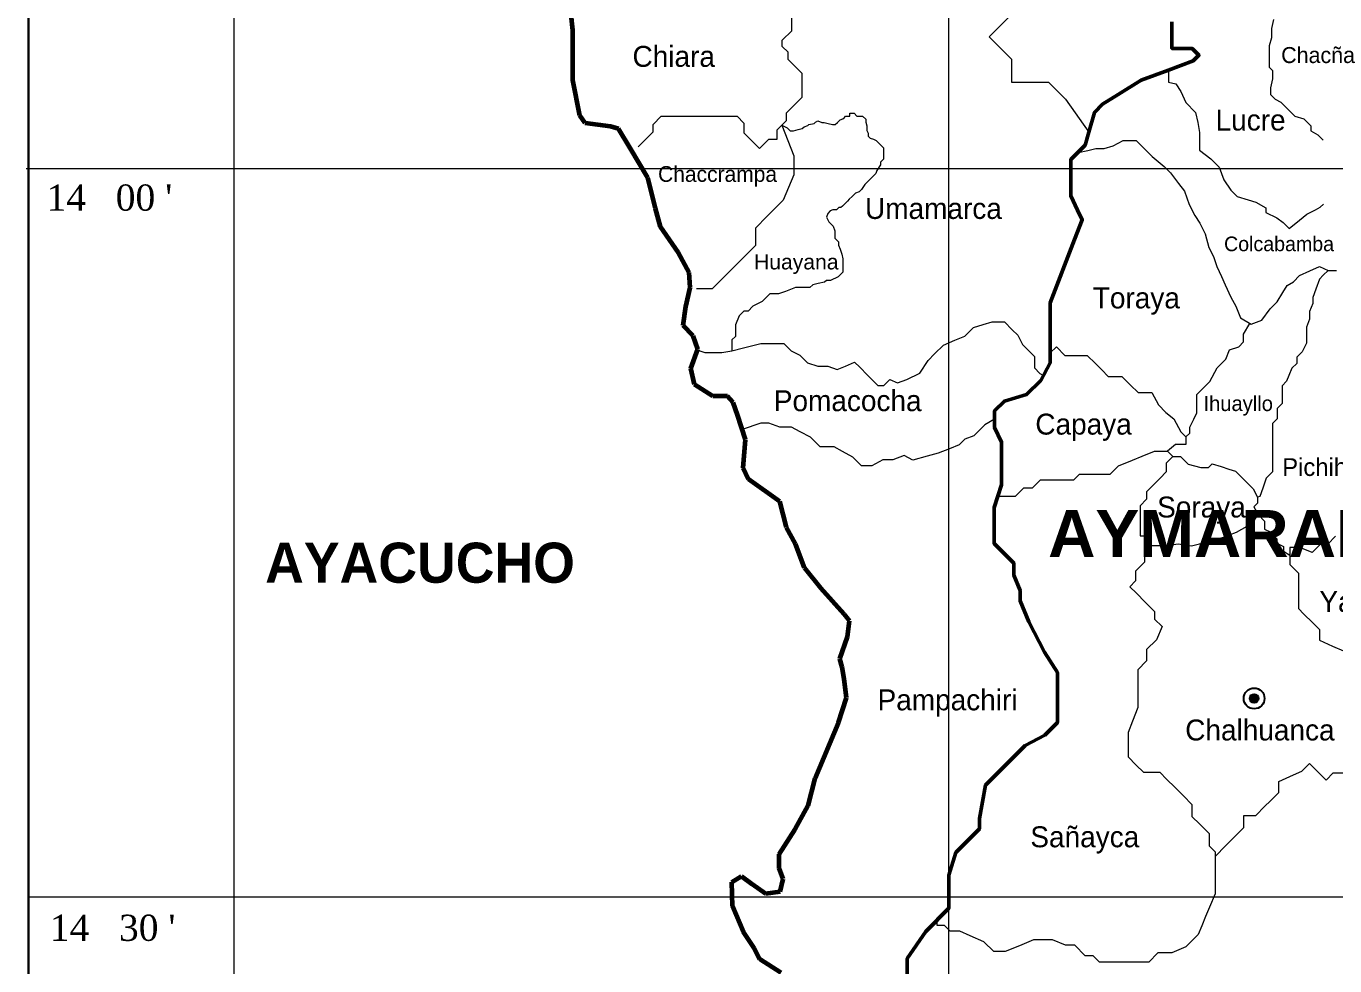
# Model space of a CAD drawing. Header units: millimetres. Extents: x 759886 to 760567, y 8424917 to 8425825.
# Drawn here: x 760424.27 to 760432.56, y 8425611.91 to 8425617.86 of the extents above; entities that cross this region are included whole.
import ezdxf

# ---------------------------------------------------------------- set-up
doc = ezdxf.new("R2010")
doc.units = ezdxf.units.MM
for name, color, linetype, lineweight in [('02', 2, 'Continuous', 20), ('8', 5, 'Continuous', 60), ('Cap Prov', 94, 'Continuous', 25), ('Distrito', 212, 'Continuous', 25), ('Ejes de Coordenadas', 38, 'Continuous', 5), ('HIDROLOGIA', 151, 'Continuous', 18), ('Red vías Vecinales', 106, 'Continuous', 40)]:
    doc.layers.add(name, color=color, linetype=linetype, lineweight=lineweight)
doc.layers.add('05', color=5, linetype='Continuous')
doc.styles.add('ARIAL', font='arial.ttf')
doc.styles.add('century', font='GOTHIC.TTF')

msp = doc.modelspace()

# ---------------------------------------------------------------- hatches: boundary and pattern name
msp.add_hatch(color=256).paths.add_polyline_path([(760432.08028, 8425613.60004, 1), (760432.02388, 8425613.60004, 1)])

# ---------------------------------------------------------------- linework, layer by layer
at = {"lineweight": 60}
for p, q in [((760427.73619, 8425617.83416), (760427.7262, 8425617.93139)), ((760427.73619, 8425617.68157), (760427.73619, 8425617.83416)), ((760427.73619, 8425617.51661), (760427.73619, 8425617.68157)), ((760427.78042, 8425617.29274), (760427.73619, 8425617.51661)), ((760427.81452, 8425617.24506), (760427.78042, 8425617.29274)), ((760427.97467, 8425617.22345), (760427.81452, 8425617.24506)), ((760428.02624, 8425617.20842), (760427.97467, 8425617.22345)), ((760428.10032, 8425617.08599), (760428.02624, 8425617.20842)), ((760428.2109, 8425616.89803), (760428.10032, 8425617.08599)), ((760428.26111, 8425616.70455), (760428.2109, 8425616.89803)), ((760428.29249, 8425616.58801), (760428.26111, 8425616.70455)), ((760428.40687, 8425616.42363), (760428.29249, 8425616.58801)), ((760428.47412, 8425616.29806), (760428.40687, 8425616.42363)), ((760428.4796, 8425616.20321), (760428.47412, 8425616.29806)), ((760428.45256, 8425616.08362), (760428.4796, 8425616.20321)), ((760428.43589, 8425615.96292), (760428.45256, 8425616.08362)), ((760428.49801, 8425615.89652), (760428.43589, 8425615.96292)), ((760428.52889, 8425615.81404), (760428.49801, 8425615.89652)), ((760428.48355, 8425615.69039), (760428.52889, 8425615.81404)), ((760428.50639, 8425615.58948), (760428.48355, 8425615.69039)), ((760428.62383, 8425615.51574), (760428.50639, 8425615.58948)), ((760428.71704, 8425615.51531), (760428.62383, 8425615.51574)), ((760428.75184, 8425615.47593), (760428.71704, 8425615.51531)), ((760428.78025, 8425615.39753), (760428.75184, 8425615.47593)), ((760428.83024, 8425615.24082), (760428.78025, 8425615.39753)), ((760428.81652, 8425615.06217), (760428.83024, 8425615.24082)), ((760428.84842, 8425614.98901), (760428.81652, 8425615.06217)), ((760429.04813, 8425614.84895), (760428.84842, 8425614.98901)), ((760429.08947, 8425614.68252), (760429.04813, 8425614.84895)), ((760429.14799, 8425614.57928), (760429.08947, 8425614.68252)), ((760429.20394, 8425614.42799), (760429.14799, 8425614.57928)), ((760429.3071, 8425614.29859), (760429.20394, 8425614.42799)), ((760429.45568, 8425614.13356), (760429.3071, 8425614.29859)), ((760429.48978, 8425614.09226), (760429.45568, 8425614.13356)), ((760429.47614, 8425613.99084), (760429.48978, 8425614.09226)), ((760429.42894, 8425613.85123), (760429.47614, 8425613.99084)), ((760429.44206, 8425613.79745), (760429.42894, 8425613.85123)), ((760429.4557, 8425613.72344), (760429.44206, 8425613.79745)), ((760429.47047, 8425613.60385), (760429.4557, 8425613.72344)), ((760429.41856, 8425613.44782), (760429.47047, 8425613.60385)), ((760429.27166, 8425613.09431), (760429.41856, 8425613.44782)), ((760429.22837, 8425612.92106), (760429.27166, 8425613.09431)), ((760429.14546, 8425612.77278), (760429.22837, 8425612.92106)), ((760429.04314, 8425612.6141), (760429.14546, 8425612.77278)), ((760429.04314, 8425612.52545), (760429.04314, 8425612.6141)), ((760428.74404, 8425612.4372), (760428.80428, 8425612.47467)), ((760428.80428, 8425612.47467), (760428.86967, 8425612.42637)), ((760429.06916, 8425612.45635), (760429.04314, 8425612.52545)), ((760428.74718, 8425612.28341), (760428.74404, 8425612.4372)), ((760428.86967, 8425612.42637), (760428.95636, 8425612.36453)), ((760429.0493, 8425612.37702), (760429.06916, 8425612.45635)), ((760428.95636, 8425612.36453), (760429.0493, 8425612.37702)), ((760428.81772, 8425612.1188), (760428.74718, 8425612.28341)), ((760428.88628, 8425612.01821), (760428.81772, 8425612.1188)), ((760428.92041, 8425611.94922), (760428.88628, 8425612.01821)), ((760429.05687, 8425611.86285), (760428.92041, 8425611.94922))]:
    msp.add_line(p, q, dxfattribs=at)
for radius in [0.06581, 0.0282]:
    msp.add_circle((760432.05208, 8425613.60004), radius)
at = {"layer": '02', "linetype": 'Continuous', "lineweight": 5}
for p, q in [((760430.40864, 8425615.36956), (760430.3465, 8425615.33371)), ((760428.92666, 8425615.34503), (760428.81037, 8425615.30312)), ((760428.97743, 8425615.34503), (760428.92666, 8425615.34503)), ((760429.04745, 8425615.31845), (760428.97743, 8425615.34503)), ((760429.12115, 8425615.31845), (760429.04745, 8425615.31845)), ((760429.177, 8425615.28907), (760429.12115, 8425615.31845)), ((760429.24235, 8425615.25468), (760429.177, 8425615.28907)), ((760430.30976, 8425615.29696), (760430.27651, 8425615.26372)), ((760430.3465, 8425615.33371), (760430.30976, 8425615.29696)), ((760429.30304, 8425615.19399), (760429.24235, 8425615.25468)), ((760430.18371, 8425615.20602), (760430.1223, 8425615.18238)), ((760430.22046, 8425615.24277), (760430.18371, 8425615.20602)), ((760430.27651, 8425615.26372), (760430.22046, 8425615.24277)), ((760429.39149, 8425615.19399), (760429.30304, 8425615.19399)), ((760429.44483, 8425615.1649), (760429.39149, 8425615.19399)), ((760429.51051, 8425615.12907), (760429.44483, 8425615.1649)), ((760429.56562, 8425615.07395), (760429.51051, 8425615.12907)), ((760429.83521, 8425615.13866), (760429.76344, 8425615.11243)), ((760429.89035, 8425615.11001), (760429.83521, 8425615.13866)), ((760429.98051, 8425615.13516), (760429.89035, 8425615.11001)), ((760430.04994, 8425615.15453), (760429.98051, 8425615.13516)), ((760430.1223, 8425615.18238), (760430.04994, 8425615.15453)), ((760429.63039, 8425615.07395), (760429.56562, 8425615.07395)), ((760429.70042, 8425615.11243), (760429.63039, 8425615.07395)), ((760429.76344, 8425615.11243), (760429.70042, 8425615.11243))]:
    msp.add_line(p, q, dxfattribs=at)
for points in [[(760430.55185, 8425620.23758), (760430.46774, 8425620.15348), (760430.37969, 8425620.06542), (760430.37969, 8425619.90063), (760430.37969, 8425619.78325), (760430.25172, 8425619.65528), (760430.25172, 8425619.49959), (760430.25172, 8425619.29417), (760430.25172, 8425619.0692), (760430.25172, 8425618.82466), (760430.25172, 8425618.67794), (760430.25172, 8425618.51165), (760430.25172, 8425618.35514), (760430.37365, 8425618.23322), (760430.37365, 8425618.09104), (760430.52269, 8425617.942), (760430.37336, 8425617.79267), (760430.51518, 8425617.65085), (760430.51518, 8425617.50415), (760430.75024, 8425617.50415), (760430.85787, 8425617.39652), (760431.00545, 8425617.18791)], [(760428.15089, 8425617.09583), (760428.24469, 8425617.18964), (760428.24469, 8425617.23704), (760428.29583, 8425617.28817), (760428.43533, 8425617.28817), (760428.59662, 8425617.28817), (760428.69646, 8425617.28817), (760428.77711, 8425617.28817), (760428.81995, 8425617.24533), (760428.81995, 8425617.18333), (760428.87722, 8425617.12606), (760428.91945, 8425617.08382), (760428.9787, 8425617.14307), (760429.03056, 8425617.14307), (760429.03056, 8425617.20251), (760429.09005, 8425617.262), (760429.09005, 8425617.30993), (760429.1486, 8425617.36848), (760429.1889, 8425617.40878), (760429.1889, 8425617.48641), (760429.1889, 8425617.55931), (760429.14047, 8425617.60773), (760429.10018, 8425617.64803), (760429.10018, 8425617.69359), (760429.06346, 8425617.7303), (760429.06346, 8425617.77032), (760429.12377, 8425617.83063), (760429.12377, 8425617.95447)], [(760429.0603, 8425617.23226), (760429.09383, 8425617.21622), (760429.11312, 8425617.19692), (760429.1341, 8425617.19692), (760429.16444, 8425617.20465), (760429.18972, 8425617.21108), (760429.20116, 8425617.22252), (760429.22512, 8425617.23), (760429.23173, 8425617.23661), (760429.26484, 8425617.24323), (760429.27311, 8425617.2515), (760429.28856, 8425617.25866), (760429.31338, 8425617.24819), (760429.32883, 8425617.24819), (760429.35475, 8425617.24212), (760429.38216, 8425617.23571), (760429.39944, 8425617.23571), (760429.41229, 8425617.24857), (760429.42221, 8425617.25849), (760429.43021, 8425617.26649), (760429.44798, 8425617.27243), (760429.45653, 8425617.28098), (760429.46425, 8425617.2887), (760429.49156, 8425617.2887), (760429.49156, 8425617.30771), (760429.49983, 8425617.30771), (760429.51859, 8425617.30771), (760429.53651, 8425617.28978), (760429.55886, 8425617.28978), (760429.5721, 8425617.28978), (760429.59263, 8425617.26925), (760429.59263, 8425617.25094), (760429.59858, 8425617.2289), (760429.59858, 8425617.19803), (760429.60685, 8425617.1804), (760429.60685, 8425617.16276), (760429.61981, 8425617.14981), (760429.6405, 8425617.14292), (760429.65815, 8425617.13576), (760429.67327, 8425617.12065), (760429.68788, 8425617.10604), (760429.70525, 8425617.08867), (760429.70525, 8425617.07367), (760429.70525, 8425617.05549), (760429.70525, 8425617.03454), (760429.70525, 8425617.01746), (760429.69554, 8425617.00776), (760429.68479, 8425616.997), (760429.68479, 8425616.98109), (760429.68479, 8425616.98109), (760429.66266, 8425616.94527), (760429.65659, 8425616.92653), (760429.64887, 8425616.91881), (760429.64446, 8425616.9144), (760429.63702, 8425616.90695), (760429.61386, 8425616.88379), (760429.60393, 8425616.87387), (760429.59401, 8425616.86395), (760429.58629, 8425616.85623), (760429.56445, 8425616.8253), (760429.54984, 8425616.81069), (760429.5275, 8425616.80215), (760429.51481, 8425616.78947), (760429.50544, 8425616.7801), (760429.48807, 8425616.76273), (760429.47594, 8425616.7506), (760429.46078, 8425616.73544), (760429.44396, 8425616.71862), (760429.43514, 8425616.7098), (760429.42213, 8425616.7098), (760429.40713, 8425616.69479), (760429.38407, 8425616.69479), (760429.36752, 8425616.68863), (760429.35208, 8425616.67319), (760429.34325, 8425616.64895), (760429.35869, 8425616.61863), (760429.38539, 8425616.59194), (760429.39618, 8425616.56194), (760429.39618, 8425616.5388), (760429.39618, 8425616.5162), (760429.42044, 8425616.49194), (760429.42044, 8425616.47156), (760429.42927, 8425616.44676), (760429.44031, 8425616.41578), (760429.44638, 8425616.38614), (760429.44638, 8425616.3652), (760429.44638, 8425616.32132), (760429.44638, 8425616.30038), (760429.4304, 8425616.2844), (760429.41689, 8425616.27089), (760429.36806, 8425616.24858), (760429.34324, 8425616.24858), (760429.33138, 8425616.23672), (760429.29083, 8425616.22984), (760429.25663, 8425616.22157), (760429.23844, 8425616.20338), (760429.20919, 8425616.20338), (760429.14708, 8425616.20338), (760429.08406, 8425616.17932), (760429.04026, 8425616.1626), (760428.98428, 8425616.1626), (760428.9594, 8425616.13772), (760428.93666, 8425616.11497), (760428.93666, 8425616.11497), (760428.87749, 8425616.08488), (760428.84687, 8425616.05426), (760428.81973, 8425616.05426), (760428.79043, 8425616.02496), (760428.76721, 8425615.9677), (760428.76721, 8425615.93098), (760428.76721, 8425615.89425), (760428.74446, 8425615.8715), (760428.74446, 8425615.8208), (760428.74446, 8425615.80156)], [(760429.0603, 8425617.23226), (760429.0603, 8425617.23226), (760429.13564, 8425617.03779), (760429.13564, 8425616.91806), (760429.06972, 8425616.75641), (760428.9679, 8425616.65458), (760428.89304, 8425616.57972), (760428.89304, 8425616.46904), (760428.80164, 8425616.37764), (760428.71179, 8425616.28779), (760428.61894, 8425616.19495), (760428.51948, 8425616.19495)], [(760428.5356, 8425615.80474), (760428.57305, 8425615.79101), (760428.61841, 8425615.79101), (760428.67968, 8425615.79101), (760428.74446, 8425615.80156), (760428.81798, 8425615.8208), (760428.92797, 8425615.84958), (760429.00354, 8425615.84958), (760429.07356, 8425615.84958), (760429.12033, 8425615.80281), (760429.17509, 8425615.77451), (760429.22321, 8425615.72639), (760429.28888, 8425615.70455), (760429.3519, 8425615.70455), (760429.41142, 8425615.68357), (760429.46393, 8425615.7063), (760429.52107, 8425615.73104), (760429.55388, 8425615.69823), (760429.60288, 8425615.64923), (760429.62474, 8425615.62737), (760429.62474, 8425615.62737), (760429.62474, 8425615.62737), (760429.66937, 8425615.58274), (760429.70726, 8425615.58274), (760429.74458, 8425615.62006), (760429.79304, 8425615.59962), (760429.85256, 8425615.62061), (760429.93484, 8425615.66083), (760429.98735, 8425615.74128), (760430.02847, 8425615.7824), (760430.08534, 8425615.83927), (760430.15541, 8425615.8707), (760430.22018, 8425615.89518), (760430.27443, 8425615.94943), (760430.33572, 8425615.96863), (760430.39181, 8425615.98621), (760430.4355, 8425615.98621), (760430.47051, 8425615.98621), (760430.52043, 8425615.9363), (760430.55542, 8425615.90131), (760430.5843, 8425615.84271), (760430.62279, 8425615.80422), (760430.6604, 8425615.76661), (760430.6604, 8425615.69406), (760430.69516, 8425615.6593), (760430.71802, 8425615.64703)]]:
    msp.add_lwpolyline(points, dxfattribs=at)
at = {"layer": '02'}
msp.add_lwpolyline([(760431.53124, 8425617.88569), (760431.53124, 8425617.71803), (760431.65866, 8425617.71803), (760431.70215, 8425617.67454), (760431.66645, 8425617.63884), (760431.50948, 8425617.58142), (760431.33569, 8425617.51784), (760431.19191, 8425617.42698), (760431.09257, 8425617.3642), (760431.04005, 8425617.31169), (760431.00545, 8425617.18791), (760430.98239, 8425617.10544), (760430.89073, 8425617.01378), (760430.89073, 8425616.88364), (760430.89073, 8425616.78428), (760430.93397, 8425616.69425), (760430.96349, 8425616.63277), (760430.91532, 8425616.50796), (760430.76074, 8425616.1074), (760430.76074, 8425615.78872), (760430.76074, 8425615.72663), (760430.70074, 8425615.61485), (760430.61065, 8425615.52476), (760430.47076, 8425615.48445), (760430.40864, 8425615.42232), (760430.40864, 8425615.31679), (760430.45212, 8425615.22365), (760430.45212, 8425615.10256), (760430.45212, 8425614.95353), (760430.40523, 8425614.80933), (760430.40523, 8425614.69756), (760430.40523, 8425614.58268), (760430.53105, 8425614.45687), (760430.53105, 8425614.38087), (760430.56995, 8425614.28462), (760430.56995, 8425614.21942), (760430.62589, 8425614.08591), (760430.72534, 8425613.89341), (760430.80626, 8425613.76382), (760430.80626, 8425613.67999), (760430.80626, 8425613.59305), (760430.80626, 8425613.44712), (760430.72705, 8425613.36791), (760430.60115, 8425613.3012), (760430.44272, 8425613.14278), (760430.35109, 8425613.05114), (760430.31212, 8425612.83858), (760430.31212, 8425612.77338), (760430.16303, 8425612.62429), (760430.11926, 8425612.48013), (760430.11926, 8425612.34973), (760430.11926, 8425612.27211), (760429.97171, 8425612.12457), (760429.85509, 8425611.95232), (760429.85509, 8425611.77845)], dxfattribs=at)
at = {"layer": 'Cap Prov', "lineweight": 50}
msp.add_lwpolyline([(760431.53124, 8425617.88569), (760431.53124, 8425617.71803), (760431.65866, 8425617.71803), (760431.70215, 8425617.67454), (760431.66645, 8425617.63884), (760431.50948, 8425617.58142), (760431.33569, 8425617.51784), (760431.19191, 8425617.42698), (760431.09257, 8425617.3642), (760431.04005, 8425617.31169), (760431.00545, 8425617.18791), (760430.98239, 8425617.10544), (760430.89073, 8425617.01378), (760430.89073, 8425616.88364), (760430.89073, 8425616.78428), (760430.93397, 8425616.69425), (760430.96349, 8425616.63277), (760430.91532, 8425616.50796), (760430.76074, 8425616.1074), (760430.76074, 8425615.78872), (760430.76074, 8425615.72663), (760430.70074, 8425615.61485), (760430.61065, 8425615.52476), (760430.47076, 8425615.48445), (760430.40864, 8425615.42232), (760430.40864, 8425615.31679), (760430.45212, 8425615.22365), (760430.45212, 8425615.10256), (760430.45212, 8425614.95353), (760430.40523, 8425614.80933), (760430.40523, 8425614.69756), (760430.40523, 8425614.58268), (760430.53105, 8425614.45687), (760430.53105, 8425614.38087), (760430.56995, 8425614.28462), (760430.56995, 8425614.21942), (760430.62589, 8425614.08591), (760430.72534, 8425613.89341), (760430.80626, 8425613.76382), (760430.80626, 8425613.67999), (760430.80626, 8425613.59305), (760430.80626, 8425613.44712), (760430.72705, 8425613.36791), (760430.60115, 8425613.3012), (760430.44272, 8425613.14278), (760430.35109, 8425613.05114), (760430.31212, 8425612.83858), (760430.31212, 8425612.77338), (760430.16303, 8425612.62429), (760430.11926, 8425612.48013), (760430.11926, 8425612.34973), (760430.11926, 8425612.27211), (760429.97171, 8425612.12457), (760429.85509, 8425611.95232), (760429.85509, 8425611.77845)], dxfattribs=at)
at = {"layer": 'Ejes de Coordenadas', "linetype": 'Continuous'}
for p, q in [((760425.59048, 8425626.32298), (760425.59048, 8425607.73148)), ((760430.11696, 8425626.32298), (760430.11696, 8425607.73148)), ((760424.27437, 8425616.9571), (760444.90275, 8425616.9571)), ((760424.28825, 8425612.34429), (760444.90275, 8425612.34429))]:
    msp.add_line(p, q, dxfattribs=at)
msp.add_lwpolyline([(760444.90275, 8425607.73148), (760424.28825, 8425607.73148), (760424.28825, 8425624.91861), (760444.90275, 8425624.91861)], close=True, dxfattribs=at)
at = {"layer": 'HIDROLOGIA', "linetype": 'Continuous', "lineweight": 5}
for points in [[(760432.17486, 8425617.90214), (760432.16172, 8425617.84414), (760432.16172, 8425617.78505), (760432.14748, 8425617.73471), (760432.14748, 8425617.66527), (760432.14748, 8425617.59852), (760432.16773, 8425617.57827), (760432.16773, 8425617.52629), (760432.15624, 8425617.46938), (760432.15624, 8425617.42561), (760432.18471, 8425617.39714), (760432.22087, 8425617.37855), (760432.2617, 8425617.33771), (760432.31043, 8425617.28899), (760432.36769, 8425617.27178), (760432.41203, 8425617.22744), (760432.41203, 8425617.19627), (760432.45642, 8425617.17), (760432.49012, 8425617.13767)], [(760431.50948, 8425617.58142), (760431.50948, 8425617.50453), (760431.5553, 8425617.49401), (760431.58862, 8425617.44476), (760431.6186, 8425617.37553), (760431.68153, 8425617.3126), (760431.6946, 8425617.24942), (760431.70526, 8425617.18485), (760431.70526, 8425617.13094), (760431.70526, 8425617.07406), (760431.77791, 8425617.01882), (760431.83052, 8425616.9662), (760431.86052, 8425616.88569), (760431.90395, 8425616.82078), (760431.94357, 8425616.78115), (760432.01522, 8425616.75821), (760432.06184, 8425616.74328), (760432.12515, 8425616.70762), (760432.12515, 8425616.67833), (760432.196, 8425616.64535), (760432.23664, 8425616.61473), (760432.2736, 8425616.57777), (760432.33992, 8425616.63071), (760432.38585, 8425616.66737), (760432.44053, 8425616.69594), (760432.47089, 8425616.7118), (760432.49067, 8425616.73159)], [(760430.93656, 8425617.05961), (760430.99859, 8425617.07256), (760431.04972, 8425617.08323), (760431.10304, 8425617.08323), (760431.15849, 8425617.10026), (760431.22297, 8425617.13569), (760431.30421, 8425617.13569), (760431.34932, 8425617.09058), (760431.407, 8425617.0329), (760431.48152, 8425616.97014), (760431.5218, 8425616.92986), (760431.57261, 8425616.86335), (760431.61037, 8425616.81391), (760431.64096, 8425616.72936), (760431.67642, 8425616.6598), (760431.70866, 8425616.61213), (760431.74101, 8425616.54282), (760431.76422, 8425616.45779), (760431.79388, 8425616.40111), (760431.81644, 8425616.33669), (760431.8455, 8425616.27257), (760431.86864, 8425616.22147), (760431.90448, 8425616.14237), (760431.93713, 8425616.0861), (760431.9655, 8425616.01202), (760432.03256, 8425615.97209), (760432.10155, 8425615.99721), (760432.15313, 8425616.06806), (760432.19727, 8425616.11221), (760432.23463, 8425616.17256), (760432.26188, 8425616.21656), (760432.3004, 8425616.23955), (760432.34003, 8425616.27918), (760432.4055, 8425616.30847), (760432.46691, 8425616.33595), (760432.52026, 8425616.31169), (760432.57378, 8425616.31169)], [(760432.52026, 8425616.31169), (760432.48956, 8425616.28098), (760432.46509, 8425616.25651), (760432.44216, 8425616.19208), (760432.42388, 8425616.14069), (760432.42388, 8425616.10298), (760432.40369, 8425616.05057), (760432.40369, 8425616.00341), (760432.38271, 8425615.95275), (760432.38271, 8425615.90303), (760432.38271, 8425615.85062), (760432.35654, 8425615.79647), (760432.32159, 8425615.76152), (760432.32159, 8425615.7231), (760432.29187, 8425615.69338), (760432.27261, 8425615.64623), (760432.25766, 8425615.60962), (760432.22926, 8425615.58123), (760432.22926, 8425615.52569), (760432.22926, 8425615.46979), (760432.19762, 8425615.43815), (760432.19762, 8425615.37196), (760432.16781, 8425615.34215), (760432.16781, 8425615.28462), (760432.16781, 8425615.2392), (760432.16781, 8425615.18854), (760432.16781, 8425615.13787), (760432.16781, 8425615.03574), (760432.12842, 8425614.99634), (760432.10647, 8425614.93267), (760432.08796, 8425614.87893), (760432.07295, 8425614.87486)], [(760431.61971, 8425615.25741), (760431.64395, 8425615.28166), (760431.64395, 8425615.31931), (760431.66922, 8425615.36997), (760431.68875, 8425615.40913), (760431.68875, 8425615.47129), (760431.68875, 8425615.52544), (760431.73841, 8425615.57511), (760431.77249, 8425615.60919), (760431.81785, 8425615.6949), (760431.87258, 8425615.74963), (760431.89659, 8425615.80775), (760431.95605, 8425615.82871), (760431.98576, 8425615.85843), (760431.98576, 8425615.90907), (760432.02571, 8425615.97616)], [(760430.76074, 8425615.78872), (760430.79963, 8425615.8276), (760430.85377, 8425615.77345), (760430.91995, 8425615.77345), (760430.99459, 8425615.77345), (760431.04629, 8425615.72175), (760431.08699, 8425615.68105), (760431.12768, 8425615.64036), (760431.21512, 8425615.64036), (760431.26976, 8425615.58571), (760431.31724, 8425615.53823), (760431.40512, 8425615.53823), (760431.44581, 8425615.45993), (760431.49271, 8425615.4125), (760431.54436, 8425615.37196), (760431.58749, 8425615.28962), (760431.61971, 8425615.25741), (760431.61971, 8425615.20912), (760431.5544, 8425615.20912), (760431.50298, 8425615.1676)], [(760430.42867, 8425614.88143), (760430.48233, 8425614.88143), (760430.53988, 8425614.88143), (760430.59245, 8425614.934), (760430.64891, 8425614.934), (760430.6994, 8425614.9845), (760430.74582, 8425614.9845), (760430.81851, 8425614.9845), (760430.90937, 8425614.9845), (760430.94519, 8425615.02032), (760431.00325, 8425615.02032), (760431.08503, 8425615.02032), (760431.13954, 8425615.02032), (760431.19378, 8425615.07456), (760431.28189, 8425615.11057), (760431.3438, 8425615.13588), (760431.42139, 8425615.1676), (760431.46966, 8425615.1676), (760431.50298, 8425615.1676), (760431.53756, 8425615.13302), (760431.49543, 8425615.09089), (760431.49543, 8425615.03493), (760431.45682, 8425614.99632), (760431.40384, 8425614.94334), (760431.37055, 8425614.91005), (760431.37055, 8425614.86246), (760431.32927, 8425614.82119), (760431.32927, 8425614.76262), (760431.32927, 8425614.68697), (760431.32927, 8425614.62949), (760431.38789, 8425614.62949), (760431.38789, 8425614.56897), (760431.35762, 8425614.5387), (760431.35762, 8425614.46307), (760431.30162, 8425614.40707), (760431.30162, 8425614.34507), (760431.26452, 8425614.30797), (760431.3061, 8425614.26639), (760431.3621, 8425614.21039), (760431.42113, 8425614.15136), (760431.42113, 8425614.10301), (760431.46877, 8425614.05537), (760431.43324, 8425613.97144), (760431.37119, 8425613.90939), (760431.37119, 8425613.83831), (760431.3144, 8425613.78153), (760431.3144, 8425613.72636), (760431.3144, 8425613.66887), (760431.3144, 8425613.61138), (760431.3144, 8425613.54179), (760431.28181, 8425613.45707), (760431.25357, 8425613.38367), (760431.25357, 8425613.29066), (760431.25357, 8425613.23015), (760431.30552, 8425613.17819), (760431.35093, 8425613.13278), (760431.45444, 8425613.13278), (760431.49957, 8425613.08765), (760431.54952, 8425613.0377), (760431.60401, 8425612.98321), (760431.65786, 8425612.92936), (760431.65786, 8425612.85328), (760431.7076, 8425612.80354), (760431.76662, 8425612.74452), (760431.76662, 8425612.66568), (760431.80438, 8425612.62793), (760431.80438, 8425612.57189), (760431.80438, 8425612.48414), (760431.80438, 8425612.43876), (760431.80438, 8425612.36311), (760431.7695, 8425612.27839), (760431.74487, 8425612.21858), (760431.72093, 8425612.16044), (760431.69787, 8425612.10443), (760431.65571, 8425612.06226), (760431.61938, 8425612.02594), (760431.53024, 8425611.98793), (760431.44241, 8425611.98793), (760431.38488, 8425611.9304), (760431.31218, 8425611.9304), (760431.26069, 8425611.9304), (760431.16378, 8425611.9304), (760431.07292, 8425611.9304), (760431.03354, 8425611.96978), (760430.98206, 8425611.96978), (760430.91546, 8425612.03638), (760430.85789, 8425612.03638), (760430.7754, 8425612.07184), (760430.71785, 8425612.07184), (760430.65425, 8425612.07184), (760430.56642, 8425612.0325), (760430.47556, 8425611.99619), (760430.40288, 8425611.99619), (760430.34081, 8425612.05825), (760430.25447, 8425612.09604), (760430.18823, 8425612.12503), (760430.12727, 8425612.12503), (760430.09031, 8425612.16199), (760430.04548, 8425612.16199), (760430.04548, 8425612.19834)], [(760431.53756, 8425615.13302), (760431.58509, 8425615.13302), (760431.60587, 8425615.11224), (760431.63471, 8425615.0834), (760431.71449, 8425615.06353), (760431.76345, 8425615.06353), (760431.78705, 8425615.08713), (760431.84389, 8425615.06877), (760431.89287, 8425615.05295), (760431.93491, 8425615.03938), (760431.97346, 8425615.00083), (760432.02066, 8425614.95363), (760432.04599, 8425614.92829), (760432.07295, 8425614.87486), (760432.07295, 8425614.83643), (760432.05024, 8425614.81371), (760432.0768, 8425614.76485)], [(760431.38789, 8425614.56897), (760431.42772, 8425614.56897), (760431.50022, 8425614.56897), (760431.57159, 8425614.58039), (760431.65541, 8425614.56681), (760431.70639, 8425614.58039), (760431.77675, 8425614.59913), (760431.85163, 8425614.61908), (760431.93974, 8425614.65282), (760432.00884, 8425614.69242), (760432.04162, 8425614.71122), (760432.0768, 8425614.76485), (760432.11869, 8425614.72296), (760432.11869, 8425614.67319), (760432.15383, 8425614.65508), (760432.17647, 8425614.63244), (760432.19685, 8425614.61206), (760432.19685, 8425614.58491), (760432.23912, 8425614.56312), (760432.23912, 8425614.53257), (760432.27848, 8425614.50871)], [(760432.56828, 8425614.62767), (760432.51833, 8425614.57773), (760432.47231, 8425614.57773), (760432.41962, 8425614.52503), (760432.34208, 8425614.55712), (760432.27848, 8425614.55712), (760432.27848, 8425614.50871), (760432.27848, 8425614.4482), (760432.33296, 8425614.39372), (760432.33296, 8425614.30296), (760432.33296, 8425614.23942), (760432.33296, 8425614.16983), (760432.36778, 8425614.13501), (760432.42077, 8425614.08203), (760432.46617, 8425614.03662), (760432.46617, 8425613.96862), (760432.54817, 8425613.93232), (760432.61762, 8425613.90157)], [(760431.80438, 8425612.59991), (760431.8726, 8425612.66813), (760431.92103, 8425612.71656), (760431.98611, 8425612.78164), (760431.98611, 8425612.85929), (760432.06286, 8425612.85929), (760432.12038, 8425612.9168), (760432.15368, 8425612.9501), (760432.20816, 8425613.00458), (760432.20816, 8425613.07411), (760432.30212, 8425613.11647), (760432.35486, 8425613.14025), (760432.40289, 8425613.18827), (760432.46262, 8425613.12854), (760432.50803, 8425613.08313), (760432.55349, 8425613.12859), (760432.64133, 8425613.12859)]]:
    msp.add_lwpolyline(points, dxfattribs=at)
at = {"layer": 'Red vías Vecinales', "color": 7, "lineweight": 30}
msp.add_lwpolyline([(760424.28825, 8425607.73148), (760444.97925, 8425607.73148), (760444.97925, 8425626.32298), (760424.28825, 8425626.32298), (760424.28825, 8425607.73148)], dxfattribs=at)

# ---------------------------------------------------------------- texts
at = {"layer": '05', "insert": (760430.74695, 8425614.79343), "char_height": 0.29754, "attachment_point": 1, "style": 'century'}
msp.add_mtext('{\\fArial|b1|i0|c238|p34;A\\fArial|b1|i0|c0|p34;YMARAES}', dxfattribs=at)
at = {"layer": '8', "color": 7, "insert": (760425.78784, 8425614.58709), "char_height": 0.2539643, "attachment_point": 1, "style": 'century'}
msp.add_mtext('{\\fBankGothic Md BT|b1|i0|c0|p34;AYACUCHO}', dxfattribs=at)
at = {"layer": 'Distrito', "linetype": 'Continuous', "lineweight": 5, "attachment_point": 1, "style": 'century'}
for s, insert, char_height, width in [('Chiara', (760428.11479, 8425617.73414), 0.132554, 1.6770926), ('Chacña', (760432.22353, 8425617.72696), 0.101404, 1.2829758), ('Lucre', (760431.80795, 8425617.33071), 0.132554, 1.6770926), ('Chaccrampa', (760428.27666, 8425616.97233), 0.099416, 1.2578195), ('Umamarca', (760429.58752, 8425616.77068), 0.132554, 1.6770926), ('Colcabamba', (760431.86166, 8425616.52654), 0.092788, 1.1739648), ('{\\fArial|b0|i0|c238|p34;Huayana}', (760428.88427, 8425616.41384), 0.0957703, 1.2116994), ('Toraya', (760431.03026, 8425616.20384), 0.132554, 1.6770926), ('Pomacocha', (760429.00975, 8425615.55279), 0.132554, 1.6770926), ('Ihuayllo', (760431.7313, 8425615.51631), 0.095439, 1.2075067), ('Capaya', (760430.66619, 8425615.40438), 0.132554, 1.6770926), ('Pichihua', (760432.23006, 8425615.1224), 0.112671, 1.4255287), ('Soraya', (760431.43769, 8425614.87901), 0.132554, 1.6770926), ('Yanaca', (760432.46541, 8425614.2811), 0.132554, 1.6770926), ('Pampachiri', (760429.66691, 8425613.65748), 0.132554, 1.6770926), ('Chalhuanca', (760431.61556, 8425613.46656), 0.132554, 1.6770926), ('Sañayca', (760430.63453, 8425612.78997), 0.132554, 1.6770926)]:
    msp.add_mtext(s, dxfattribs=dict(at, insert=insert, char_height=char_height, width=width))
at = {"layer": 'Ejes de Coordenadas', "char_height": 0.1658116, "width": 1.1114644, "attachment_point": 1, "style": 'ARIAL'}
for s, insert in [("{\\fTimes New Roman|b0|i0|c0|p18;14   00 '}", (760424.40328, 8425616.85621)), ("{\\fTimes New Roman|b0|i0|c0|p18;14   30 '}", (760424.42377, 8425612.2302))]:
    msp.add_mtext(s, dxfattribs=dict(at, insert=insert))

doc.saveas('drawing.dxf')
